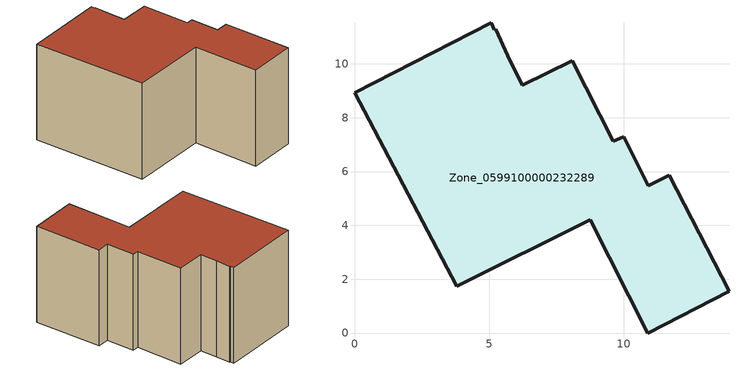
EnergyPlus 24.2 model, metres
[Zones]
Zone_0599100000232289
 floor ground (C_G): 10.92,5.48 11.7,5.87 13.92,1.56 10.9,0 8.76,4.21 3.81,1.74 0,8.94 5.08,11.52 5.2,11.28 5.25,11.3 5.69,10.3 6.24,9.21 8.1,10.13 9.62,7.12 10.01,7.3 z2.83
 wall outside (C_F): 3.81,1.74 8.76,4.21 10.9,0 13.92,1.56 11.7,5.87 10.92,5.48 10.01,7.3 9.62,7.12 8.1,10.13 6.24,9.21 5.69,10.3 5.25,11.3 5.2,11.28 5.08,11.52 0,8.94 3.81,1.74 z2.83:9.83
 roof outside (C_R): 5.69,10.3 5.25,11.3 5.2,11.28 5.08,11.52 0,8.94 3.81,1.74 8.76,4.21 10.9,0 13.92,1.56 11.7,5.87 10.92,5.48 10.01,7.3 9.62,7.12 8.1,10.13 6.24,9.21 z9.83
[BUILDING]
Pand.0599100000232289: North Axis=0; Terrain=City; Loads Convergence Tolerance Value=0.04; Temperature Convergence Tolerance Value=0.4; Solar Distribution=FullExterior; Maximum Number of Warmup Days=25; Minimum Number of Warmup Days=1
[Site:Location]
Rotterdam.The.Hague.AP_ZH_NLD Design_Conditions: Latitude=51.96; Longitude=4.45; Time Zone=1; Elevation=-4.5
[SITE:GROUNDTEMPERATURE:BUILDINGSURFACE]
18, 18, 18, 18, 18, 18, 18, 18, 18, 18, 18, 18
[MATERIAL] Thermal Absorptance=0.9; Solar Absorptance=0.7; Visible Absorptance=0.7
Name | Roughness | Thickness | Conductivity | Density | Specific Heat
G.TC.1946 | MediumSmooth | 0.15 | 1 | 540 | 1210
F.TC.1946 | Rough | 0.3 | 0.857143 | 1920 | 840
R.TC.1946 | MediumRough | 0.2 | 0.909091 | 1500 | 1000
[CONSTRUCTION]
C_G: G.TC.1946
C_F: F.TC.1946
C_R: R.TC.1946
[ZONE]
Zone_0599100000232289: Type=1; Multiplier=1; Ceiling Height=Autocalculate; Volume=Autocalculate; Floor Area=autocalculate; Part of Total Floor Area=Yes
[ZONEINFILTRATION:DESIGNFLOWRATE]
Infil_Zone_0599100000232289: Zone or ZoneList or Space or SpaceList=Zone_0599100000232289; Schedule=AlwaysOn; Design Flow Rate Calculation Method=Flow/Area; Flow Rate per Floor Area=0.003; Constant Term Coefficient=1; Temperature Term Coefficient=0; Velocity Term Coefficient=0; Velocity Squared Term Coefficient=0
[HVACTEMPLATE:ZONE:IDEALLOADSAIRSYSTEM]
Zone_0599100000232289: Maximum Heating Supply Air Temperature=50; Minimum Cooling Supply Air Temperature=13; Maximum Heating Supply Air Humidity Ratio=0.0156; Minimum Cooling Supply Air Humidity Ratio=0.0077; Heating Limit=NoLimit; Cooling Limit=NoLimit; Dehumidification Control Type=ConstantSensibleHeatRatio; Cooling Sensible Heat Ratio=0.7; Dehumidification Setpoint=60; Humidification Control Type=None; Humidification Setpoint=30; Outdoor Air Method=None; Outdoor Air Flow Rate per Person=0.00944; Outdoor Air Flow Rate per Zone Floor Area=0; Outdoor Air Flow Rate per Zone=0; Demand Controlled Ventilation Type=None; Outdoor Air Economizer Type=NoEconomizer; Heat Recovery Type=None; Sensible Heat Recovery Effectiveness=0.7; Latent Heat Recovery Effectiveness=0.65
[ZONECONTROL:THERMOSTAT]
ThermostatControl_Zone_0599100000232289: Zone or ZoneList=Zone_0599100000232289; Control Type Schedule=DualSetpointControlType; Control 1=Thermostat_Zone_0599100000232289; Temperature Difference Between Cutout And Setpoint=0
[THERMOSTATSETPOINT:DUALSETPOINT]
Thermostat_Zone_0599100000232289: Heating Setpoint Temperature Schedule=HeatingSetpoint_Zone_0599100000232289; Cooling Setpoint Temperature Schedule=CoolingSetpoint_Zone_0599100000232289
[SCHEDULE:COMPACT]
HeatingSetpoint_Zone_0599100000232289: Through: 12/31, For: AllDays, Until: 24:00, 21
CoolingSetpoint_Zone_0599100000232289: Through: 12/31, For: AllDays, Until: 24:00, 24
DualSetpointControlType: Through: 12/31, For: AllDays, Until: 24:00, 4
AlwaysOn: Through: 12/31, For: AllDays, Until: 24:00, 1
